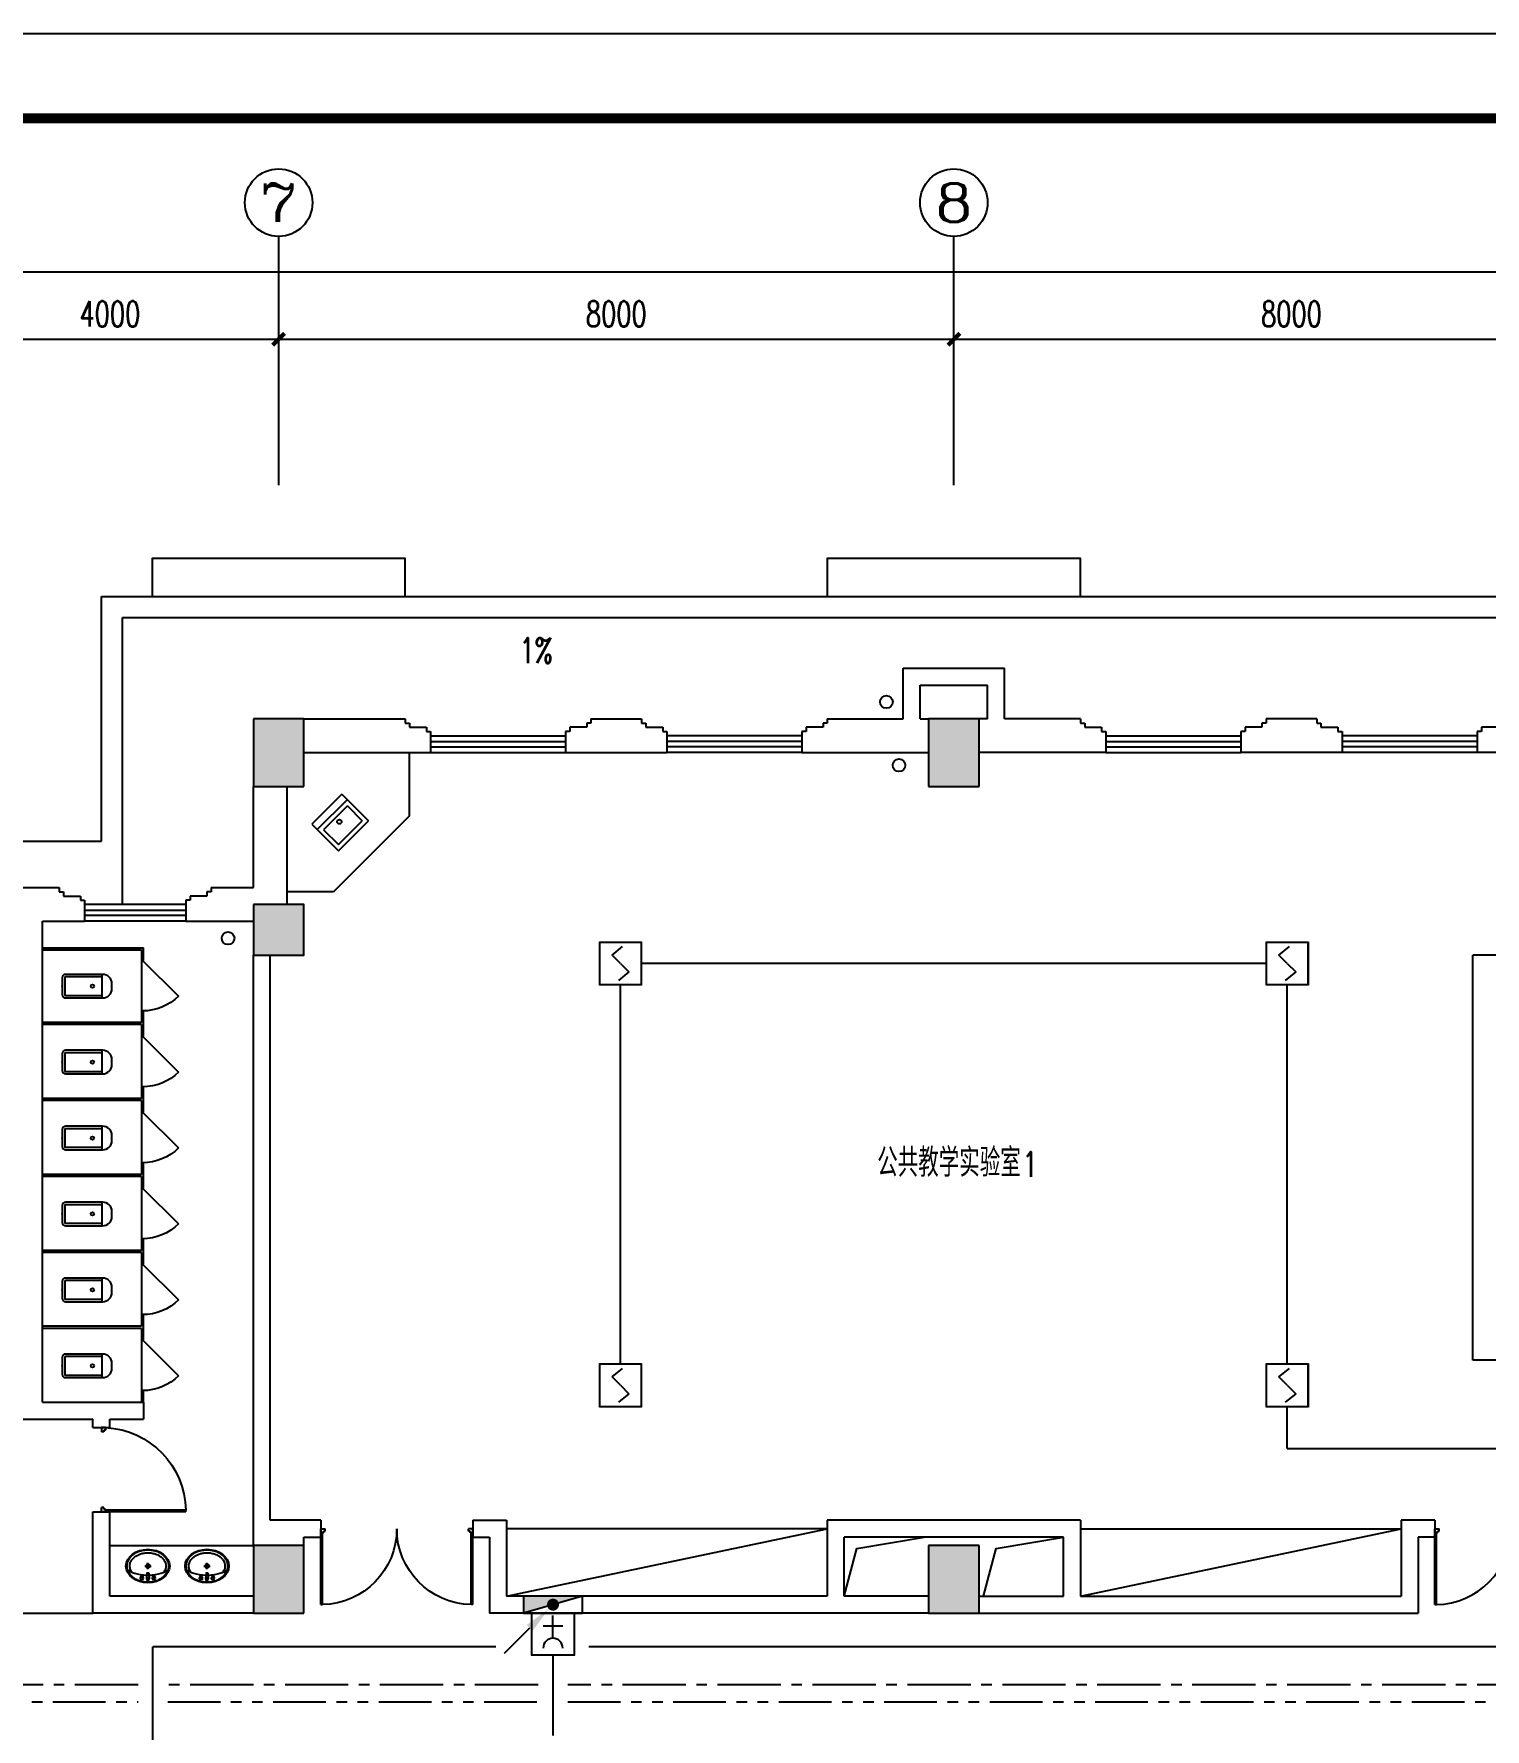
# Model space of a CAD drawing. Extents: x 190999 to 918899, y -200814 to 215286.
# Drawn here: x 217912 to 235106, y -32408 to -12314 of the extents above; entities that cross this region are included whole.
import ezdxf
from ezdxf.enums import TextEntityAlignment as Align

# ---------------------------------------------------------------- set-up
doc = ezdxf.new("R2010")
doc.units = 0
doc.header["$LTSCALE"] = 1000
doc.header["$MEASUREMENT"] = 0
doc.linetypes.add('CENTER2', pattern=[1.125, 0.75, -0.125, 0.125, -0.125])
doc.linetypes.add('PHANTOM2', pattern=[1.25, 0.625, -0.125, 0.125, -0.125, 0.125, -0.125])
doc.layers.get('Defpoints').update_dxf_attribs({"color": 1})
for name, color, linetype in [('00-EQUIP', 3, 'Continuous'), ('00-LWIRE', 4, 'Continuous'), ('00-WIRE-4', 6, 'Continuous'), ('A-卫生间', 250, 'Continuous'), ('A-墙线', 2, 'Continuous'), ('A-外包装修', 250, 'Continuous'), ('A-外窗', 145, 'Continuous'), ('A-家具', 250, 'Continuous'), ('A-门', 167, 'Continuous'), ('AXIS', 3, 'Continuous'), ('AXIS_TEXT', 7, 'Continuous'), ('COLUMN', 2, 'Continuous'), ('EQUIP_消火栓', 1, 'Continuous'), ('PUB_HATCH', 250, 'Continuous'), ('PUB_TEXT', 7, 'Continuous'), ('图框', 189, 'Continuous'), ('屋面排水', 4, 'Continuous'), ('房间名称', 7, 'Continuous'), ('洞口线', 165, 'Continuous'), ('雨水管', 151, 'Continuous'), ('雨水管口', 6, 'Continuous')]:
    doc.layers.add(name, color=color, linetype=linetype)
doc.styles.add('_TCH_AXIS', font='COMPLEX', dxfattribs={"bigfont": 'GBCBIG'})
doc.styles.add('_TCH_DIM', font='SIMPLEX', dxfattribs={"bigfont": 'GBCBIG'})
doc.styles.add('COMPLEX', font='COMPLEX')
doc.styles.add('DIM_FONT', font='SIMPLEX', dxfattribs={"width": 0.7, "bigfont": 'GBCBIG'})
doc.styles.get("Standard").update_dxf_attribs({"font": 'simhei.ttf'})
doc.styles.add('XXK', font='romans.shx', dxfattribs={"width": 0.75, "bigfont": 'hzf.shx'})
doc.styles.add('zz-1', font='arial.ttf', dxfattribs={"width": 0.8})
doc.linetypes.add('4INE', pattern='A,1,-0.15,["4",XXK,S=0.3,R=0,X=-0.1,Y=-0.1],-0.25', length=1.4)
doc.dimstyles.new('DIMN', dxfattribs={"dimtxt": 300, "dimasz": 100, "dimexe": 250, "dimexo": 300, "dimgap": 150, "dimtad": 1, "dimdec": 0, "dimzin": 0, "dimdsep": 46, "dimtxsty": 'DIM_FONT', "dimblk": 'ARCHTICK', "dimcen": 0.09, "dimclrt": 7, "dimazin": 2, "dimtfac": 1, "dimtdec": 0, "dimtix": 1, "dimtmove": 2, "dimatfit": 3, "dimfxl": 0, "dimtolj": 1, "dimtzin": 0, "dimarcsym": 0})

# ---------------------------------------------------------------- blocks, each defined once
blk = doc.blocks.new('TJAD_TK_A0')
at = {"layer": '图框'}
blk.add_line((2162, 399.3), (973, 399.3), dxfattribs=at)
at = {"layer": '图框', "const_width": 1.2}
blk.add_lwpolyline([(2152, -431.7), (2152, 389.3), (998, 389.3), (998, -431.7)], close=True, dxfattribs=at)
blk = doc.blocks.new('m1800')
at = {"layer": 'A-墙线'}
for p, q in [((-900, -100), (-900, 100)), ((900, -100), (900, 100))]:
    blk.add_line(p, q, dxfattribs=at)
at = {"layer": 'A-门'}
for p, q in [((-900, 900), (-900, 0)), ((-900, 900), (-880, 900)), ((-880, 900), (-880, 50)), ((880, 900), (880, 50)), ((900, 900), (880, 900)), ((900, 900), (900, 0)), ((-900, 50), (-870, 50)), ((-900, 0), (-850, 0)), ((-870, 50), (-870, 30)), ((-870, 30), (-850, 30)), ((-850, 30), (-850, 0)), ((850, 30), (850, 0)), ((870, 30), (850, 30)), ((900, 0), (850, 0)), ((870, 50), (870, 30)), ((900, 50), (870, 50))]:
    blk.add_line(p, q, dxfattribs=at)
for centre, start, end in [((-900, 0), 0, 88.7267), ((900, 0), 91.2733, 180)]:
    blk.add_arc(centre, 900, start, end, dxfattribs=at)
blk = doc.blocks.new('m1000')
at = {"layer": 'A-墙线'}
for p, q in [((0, 0), (0, 200)), ((1000, 0), (1000, 200))]:
    blk.add_line(p, q, dxfattribs=at)
at = {"layer": 'A-门'}
for p, q in [((0, 1100), (0, 100)), ((0, 1100), (20, 1100)), ((20, 1100), (20, 150)), ((0, 150), (30, 150)), ((0, 100), (50, 100)), ((30, 150), (30, 130)), ((30, 130), (50, 130)), ((50, 130), (50, 100)), ((950, 130), (950, 100)), ((970, 130), (950, 130)), ((1000, 100), (950, 100)), ((970, 150), (970, 130)), ((1000, 150), (970, 150)), ((1000, 150), (1000, 100))]:
    blk.add_line(p, q, dxfattribs=at)
blk.add_arc((0, 100), 1000, 2.866, 88.854, dxfattribs=at)
blk = doc.blocks.new('手盆')
at = {"layer": 'A-卫生间'}
for p, q in [((113, 12), (46, 16)), ((160, 0), (235, 0)), ((198, -37), (198, 38)), ((113, -11), (46, -16))]:
    blk.add_line(p, q, dxfattribs=at)
for centre, major_axis, ratio, start_param, end_param in [((198, 0), (0, 259), 0.763797, 3.141593, 9.424778), ((194, 0), (0, 259), 0.413212, 0.351725, 1.519021), ((106, 0), (0, 13.9), 0.9, 3.760941, 5.663837), ((194, 0), (0, 259), 0.413212, 1.620217, 2.789865)]:
    blk.add_ellipse(centre, major_axis=major_axis, ratio=ratio, start_param=start_param, end_param=end_param, dxfattribs=at)
for centre, major_axis in [((46, 0), (0, 15.8)), ((56, 71), (0, 20.6)), ((56, 71), (0, 15.6)), ((198, 0), (0, 23.4)), ((56, -71), (0, 20.6)), ((56, -71), (0, 15.6))]:
    blk.add_ellipse(centre, major_axis=major_axis, ratio=0.9, dxfattribs=at)
for points, knots in [([(198, -249), (204, -249), (211, -249), (228, -246), (239, -243), (260, -236), (270, -231), (290, -218), (299, -211), (317, -194), (325, -185), (340, -164), (347, -153), (360, -129), (365, -116), (374, -90), (378, -76), (383, -48), (385, -34), (387, -5), (387, 9), (385, 38), (383, 52), (377, 80), (373, 94), (364, 120), (358, 133), (345, 156), (338, 167), (323, 187), (314, 197), (296, 213), (287, 220), (267, 232), (257, 237), (236, 244), (225, 247), (204, 249), (193, 249), (171, 247), (161, 245), (140, 237), (129, 232), (110, 221), (100, 213), (82, 197), (74, 188), (58, 168), (51, 157), (38, 133), (32, 121), (23, 95), (19, 81), (13, 53), (11, 39), (9, 10), (9, -4), (10, -33), (12, -47), (18, -75), (21, -89), (30, -115), (36, -128), (48, -152), (55, -163), (70, -184), (78, -193), (96, -210), (105, -218), (125, -230), (135, -235), (156, -243), (167, -246), (184, -249), (191, -249), (198, -249)], [0, 0, 0, 0, 0.105369, 0.105369, 0.278747, 0.278747, 0.452125, 0.452125, 0.625504, 0.625504, 0.798882, 0.798882, 0.97226, 0.97226, 1.145639, 1.145639, 1.319017, 1.319017, 1.492395, 1.492395, 1.665774, 1.665774, 1.839152, 1.839152, 2.01253, 2.01253, 2.185909, 2.185909, 2.359287, 2.359287, 2.532665, 2.532665, 2.706044, 2.706044, 2.879422, 2.879422, 3.0528, 3.0528, 3.226179, 3.226179, 3.399557, 3.399557, 3.572935, 3.572935, 3.746313, 3.746313, 3.919692, 3.919692, 4.09307, 4.09307, 4.266448, 4.266448, 4.439827, 4.439827, 4.613205, 4.613205, 4.786583, 4.786583, 4.959962, 4.959962, 5.13334, 5.13334, 5.306718, 5.306718, 5.480097, 5.480097, 5.653475, 5.653475, 5.826853, 5.826853, 6.000232, 6.000232, 6.17361, 6.17361, 6.283185, 6.283185, 6.283185, 6.283185]), ([(119, -185), (121, -187), (123, -188), (130, -193), (135, -196), (146, -202), (152, -205), (163, -209), (169, -210), (180, -213), (186, -214), (194, -214), (196, -214), (198, -214), (204, -214), (209, -214), (222, -212), (229, -210), (241, -206), (245, -204), (254, -200), (259, -197), (269, -191), (275, -187), (286, -178), (291, -173), (300, -162), (304, -158), (314, -145), (319, -137), (327, -123), (329, -118), (334, -107), (336, -101), (341, -89), (343, -83), (346, -71), (348, -64), (351, -49), (352, -40), (354, -22), (355, -13), (355, 5), (355, 14), (354, 32), (352, 41), (349, 58), (348, 66), (343, 81), (341, 89), (335, 104), (332, 111), (326, 125), (322, 132), (314, 144), (310, 150), (301, 162), (296, 167), (287, 177), (281, 181), (272, 189), (267, 192), (256, 199), (250, 202), (238, 207), (233, 209), (223, 211), (217, 212), (205, 214), (198, 214), (186, 213), (181, 213), (171, 211), (166, 210), (151, 205), (141, 200), (128, 191), (123, 188), (119, 185)], [5.740897, 5.740897, 5.740897, 5.740897, 5.780874, 5.780874, 5.896829, 5.896829, 6.012784, 6.012784, 6.128739, 6.128739, 6.240697, 6.240697, 6.283185, 6.283185, 6.283185, 6.399826, 6.399826, 6.5409, 6.5409, 6.634, 6.634, 6.7271, 6.7271, 6.852188, 6.852188, 6.977276, 6.977276, 7.077377, 7.077377, 7.229977, 7.229977, 7.317389, 7.317389, 7.404801, 7.404801, 7.497094, 7.497094, 7.589386, 7.589386, 7.712334, 7.712334, 7.835281, 7.835281, 7.958228, 7.958228, 8.081175, 8.081175, 8.194983, 8.194983, 8.30879, 8.30879, 8.422598, 8.422598, 8.537599, 8.537599, 8.6526, 8.6526, 8.767602, 8.767602, 8.884432, 8.884432, 8.982435, 8.982435, 9.119467, 9.119467, 9.224191, 9.224191, 9.328914, 9.328914, 9.470087, 9.470087, 9.571187, 9.571187, 9.672288, 9.672288, 9.874489, 9.874489, 9.967059, 9.967059, 9.967059, 9.967059])]:
    blk.add_open_spline(points, degree=3, knots=knots, dxfattribs=at)
blk.add_point((46, 0), dxfattribs=at)
blk = doc.blocks.new('$TwtSys$00000434')
for p, q in [((-0.5, 0.5), (-0.5, -0.5)), ((-0.5, -0.5), (0.5, 0.5)), ((0.5, 0.5), (-0.5, 0.5)), ((0.5, -0.5), (0.5, 0.5)), ((-0.5, -0.5), (0.5, -0.5))]:
    blk.add_line(p, q)
blk.add_solid([(0.5, -0.5), (0.5, 0.5), (-0.5, -0.5)])
blk = doc.blocks.new('_ArchTick')
at = {"const_width": 0.5}
blk.add_lwpolyline([(-0.7, -0.7), (0.7, 0.7)], dxfattribs=at)
blk = doc.blocks.new('*D1355')
at = {"layer": 'AXIS', "color": 0, "lineweight": -2}
for p, q in [((216812, -17333), (216812, -15683)), ((220812, -17333), (220812, -15683)), ((216812, -15933), (220812, -15933))]:
    blk.add_line(p, q, dxfattribs=at)
at = {"layer": 'Defpoints', "color": 0}
for p in [(220812, -15933), (216812, -17633), (220812, -17633)]:
    blk.add_point(p, dxfattribs=at)
at = {"layer": 'AXIS', "color": 0, "lineweight": -2, "xscale": 100, "yscale": 100, "zscale": 100, "rotation": 180}
blk.add_blockref('_ArchTick', (216812, -15933), dxfattribs=at)
at = {"layer": 'AXIS', "color": 0, "lineweight": -2, "xscale": 100, "yscale": 100, "zscale": 100}
blk.add_blockref('_ArchTick', (220812, -15933), dxfattribs=at)
at = {"layer": 'AXIS', "color": 7, "insert": (218812, -15633), "char_height": 300, "attachment_point": 5, "style": 'DIM_FONT'}
blk.add_mtext('\\A1;4000', dxfattribs=at)
blk = doc.blocks.new('*D1356')
at = {"layer": 'AXIS', "color": 0, "lineweight": -2}
for p, q in [((220812, -17333), (220812, -15683)), ((228812, -17333), (228812, -15683)), ((220812, -15933), (228812, -15933))]:
    blk.add_line(p, q, dxfattribs=at)
at = {"layer": 'Defpoints', "color": 0}
for p in [(228812, -15933), (220812, -17633), (228812, -17633)]:
    blk.add_point(p, dxfattribs=at)
at = {"layer": 'AXIS', "color": 0, "lineweight": -2, "xscale": 100, "yscale": 100, "zscale": 100, "rotation": 180}
blk.add_blockref('_ArchTick', (220812, -15933), dxfattribs=at)
at = {"layer": 'AXIS', "color": 0, "lineweight": -2, "xscale": 100, "yscale": 100, "zscale": 100}
blk.add_blockref('_ArchTick', (228812, -15933), dxfattribs=at)
at = {"layer": 'AXIS', "color": 7, "insert": (224812, -15633), "char_height": 300, "attachment_point": 5, "style": 'DIM_FONT'}
blk.add_mtext('\\A1;8000', dxfattribs=at)
blk = doc.blocks.new('*D1357')
at = {"layer": 'AXIS', "color": 0, "lineweight": -2}
for p, q in [((228812, -17333), (228812, -15683)), ((236812, -17333), (236812, -15683)), ((228812, -15933), (236812, -15933))]:
    blk.add_line(p, q, dxfattribs=at)
at = {"layer": 'Defpoints', "color": 0}
for p in [(236812, -15933), (228812, -17633), (236812, -17633)]:
    blk.add_point(p, dxfattribs=at)
at = {"layer": 'AXIS', "color": 0, "lineweight": -2, "xscale": 100, "yscale": 100, "zscale": 100, "rotation": 180}
blk.add_blockref('_ArchTick', (228812, -15933), dxfattribs=at)
at = {"layer": 'AXIS', "color": 0, "lineweight": -2, "xscale": 100, "yscale": 100, "zscale": 100}
blk.add_blockref('_ArchTick', (236812, -15933), dxfattribs=at)
at = {"layer": 'AXIS', "color": 7, "insert": (232812, -15633), "char_height": 300, "attachment_point": 5, "style": 'DIM_FONT'}
blk.add_mtext('\\A1;8000', dxfattribs=at)
blk = doc.blocks.new('*D1365')
at = {"layer": 'AXIS', "color": 0, "lineweight": -2}
for p, q in [((210512, -17333), (210512, -14883)), ((283812, -17333), (283812, -14883)), ((210512, -15133), (283812, -15133))]:
    blk.add_line(p, q, dxfattribs=at)
at = {"layer": 'Defpoints', "color": 0}
for p in [(283812, -15133), (210512, -17633), (283812, -17633)]:
    blk.add_point(p, dxfattribs=at)
at = {"layer": 'AXIS', "color": 0, "lineweight": -2, "xscale": 100, "yscale": 100, "zscale": 100, "rotation": 180}
blk.add_blockref('_ArchTick', (210512, -15133), dxfattribs=at)
at = {"layer": 'AXIS', "color": 0, "lineweight": -2, "xscale": 100, "yscale": 100, "zscale": 100}
blk.add_blockref('_ArchTick', (283812, -15133), dxfattribs=at)
at = {"layer": 'AXIS', "color": 7, "insert": (247162, -14833), "char_height": 300, "attachment_point": 5, "style": 'DIM_FONT'}
blk.add_mtext('\\A1;73300', dxfattribs=at)
blk = doc.blocks.new('_FZH')
blk.add_lwpolyline([(-0.5, -0.5), (0.5, -0.5), (0.5, 0.5), (-0.5, 0.5)], close=True)
at = {"layer": 'PUB_HATCH'}
blk.add_solid([(-0.5, -0.5), (0.5, -0.5), (-0.5, 0.5), (0.5, 0.5)], dxfattribs=at)
blk = doc.blocks.new('_AXISO')
blk.add_circle((0, 0), 0.5)
at = {"layer": 'AXIS_TEXT', "style": 'COMPLEX', "width": 1.041667}
blk.add_attdef('A', text='', height=0.56, dxfattribs=at).set_placement((-0.25, -0.28), (0.25, -0.28), align=Align.FIT)
blk = doc.blocks.new('$plan$00001609')
at = {"linetype": 'Continuous'}
for p, q in [((0, -251), (0, 251)), ((0, 251), (450, 251)), ((93, -251), (93, 251)), ((450, 251), (450, -251)), ((146, -199), (146, 199)), ((146, 199), (397, 199)), ((397, 199), (397, -199)), ((146, -199), (397, -199)), ((0, -251), (450, -251))]:
    blk.add_line(p, q, dxfattribs=at)
blk.add_line((238, 2), (238, 0))
blk.add_arc((212, 0), 26, 4.716, 0, dxfattribs=at)
at = {"style": 'zz-1'}
for tag in ['YSIZE', 'XSIZE']:
    blk.add_attdef(tag, (0, 0), '', height=0.5, dxfattribs=at)
blk = doc.blocks.new('$lvtry$00000200')
for p, q in [((-140, -40, 0), (-140, -480, 0)), ((-110, -40, 0), (-110, -470, 0)), ((100, 0, 0), (-100, 0, 0)), ((100, -30, 0), (-100, -30, 0)), ((110, -470, 0), (110, -40, 0)), ((140, -480, 0), (140, -40, 0)), ((140, -470, 0), (-140, -470, 0)), ((-30, -590, 0), (30, -590, 0))]:
    blk.add_line(p, q)
blk.add_circle((0, -359, 0), 20)
for centre, radius, start, end in [((-100, -40, 0), 40, 90, 180), ((-100, -40, 0), 10, 90, 180), ((100, -40, 0), 40, 0, 90), ((100, -40, 0), 10, 0, 90), ((-30, -480, 0), 110, 180, 270), ((30, -480, 0), 110, 270, 0)]:
    blk.add_arc(centre, radius, start, end)
blk.add_point((0, 0))
blk = doc.blocks.new('$DorLib2D$00000114')
at = {"color": 0}
blk.add_line((0.5, 0), (-0.207, 0.707), dxfattribs=at)
blk.add_arc((0.5, 0), 1, 135, 180, dxfattribs=at)
blk = doc.blocks.new('_LINKPT1')
at = {"color": 0}
blk.add_line((0, 0), (0, 0), dxfattribs=at)
blk = doc.blocks.new('J62IR8YJ')
for p, q in [((-0.5, 1), (0.5, 1)), ((-0.5, 0), (-0.5, 1)), ((0.5, 1), (0.5, 0)), ((0, 0.598), (0, 0.06)), ((0.5, 0), (-0.5, 0)), ((-0.231, 0.312), (0.231, 0.312))]:
    blk.add_line(p, q)
at = {"const_width": 0.04, "flags": 128}
blk.add_lwpolyline([(-0.5, 0), (-0.5, 1), (0.5, 1), (0.5, 0)], close=True, dxfattribs=at)
blk.add_arc((0, 0.829), 0.231, 180, 0)
at = {"xscale": 0.002, "yscale": 0.00200000000000955, "zscale": 0.002}
for p in [(0, 1), (-0.5, 0.5), (0.5, 0.5), (0, 0)]:
    blk.add_blockref('_LINKPT1', p, dxfattribs=at)
at = {"flags": 9}
blk.add_attdef('A', (0, 0), '', height=0.00002, dxfattribs=at)
blk = doc.blocks.new('3S1KCGW2')
for p, q in [((0.5, 0.5), (-0.5, 0.5)), ((-0.5, 0.5), (-0.5, -0.5)), ((0.5, -0.5), (0.5, 0.5)), ((-0.2, 0.2), (0.05, 0.4)), ((0, 0), (-0.2, 0.2)), ((0, 0), (0.2, -0.2)), ((0.2, -0.2), (-0.05, -0.4)), ((-0.5, -0.5), (0.5, -0.5))]:
    blk.add_line(p, q)
at = {"const_width": 0.04, "flags": 128}
blk.add_lwpolyline([(-0.5, -0.5), (-0.5, 0.5), (0.5, 0.5), (0.5, -0.5)], close=True, dxfattribs=at)
at = {"xscale": 0.002, "yscale": 0.002, "zscale": 0.002}
for p in [(0, 0.5), (-0.5, 0), (0.5, 0), (0, -0.5)]:
    blk.add_blockref('_LINKPT1', p, dxfattribs=at)
at = {"flags": 9}
blk.add_attdef('A', (0, 0), '', height=0.00002, dxfattribs=at)
blk = doc.blocks.new('_WRLD10L')
for p, q in [((1.15, 1.15), (0.55, 0.55)), ((0.104, 0.104), (0.104, 0.104)), ((-0.104, -0.104), (-0.104, -0.104))]:
    blk.add_line(p, q)
at = {"const_width": 0.142}
blk.add_lwpolyline([(-0.071, 0, 1), (0.071, 0, 1)], format="xyb", close=True, dxfattribs=at)
blk.add_solid([(0.62, 0.48), (0.48, 0.62), (0.1, 0.1)])
at = {"width": 0.8, "flags": 9}
blk.add_attdef('A', (0, 0), '', height=0.00002, dxfattribs=at)

msp = doc.modelspace()

# ---------------------------------------------------------------- hatches: boundary and pattern name
at = {"layer": 'PUB_HATCH'}
for points in [[(221111.6, -20432.6), (220511.6, -20432.6), (220511.6, -21232.6), (221111.6, -21232.6)], [(229111.6, -20432.6), (228511.6, -20432.6), (228511.6, -21232.6), (229111.6, -21232.6)], [(221111.6, -30232.6), (220511.6, -30232.6), (220511.6, -31032.6), (221111.6, -31032.6)], [(229111.6, -30232.6), (228511.6, -30232.6), (228511.6, -31032.6), (229111.6, -31032.6)]]:
    msp.add_hatch(color=256, dxfattribs=at).paths.add_polyline_path(points)

# ---------------------------------------------------------------- linework, layer by layer
at = {"layer": '00-WIRE-4'}
for p, q in [((232511.6, -23332.6), (225111.6, -23332.6)), ((224861.6, -28082.6), (224861.6, -23582.6)), ((232761.6, -28082.6), (232761.6, -23582.6)), ((232761.6, -29081.4), (232761.6, -28582.6)), ((232761.6, -29081.4), (240561.6, -29081.4)), ((224061.6, -31532.6), (224061.6, -32482.6))]:
    msp.add_line(p, q, dxfattribs=at)
at = {"layer": '00-WIRE-4', "linetype": '4INE'}
for p, q in [((223386.6, -31432.6), (219321.6, -31432.6)), ((219321.6, -37032.6), (219321.6, -31432.6)), ((238271.6, -31432.6), (224486.6, -31432.6))]:
    msp.add_line(p, q, dxfattribs=at)
at = {"layer": '00-WIRE-4', "linetype": 'CENTER2'}
for p, q in [((219146.6, -31882.6), (215636.6, -31882.6)), ((223886.6, -31882.6), (219496.6, -31882.6)), ((241386.3, -31882.6), (224236.6, -31882.6))]:
    msp.add_line(p, q, dxfattribs=at)
at = {"layer": '00-WIRE-4', "linetype": 'PHANTOM2'}
for p, q in [((215636.6, -32082.6), (219146.6, -32082.6)), ((219496.6, -32082.6), (223886.6, -32082.6)), ((224236.6, -32082.6), (241386.3, -32082.6))]:
    msp.add_line(p, q, dxfattribs=at)
at = {"layer": 'A-卫生间'}
for p, q in [((218011.6, -23145.1), (219211.6, -23145.1)), ((218011.6, -23145.1), (218011.6, -23170.1)), ((218011.6, -23170.1), (219186.6, -23170.1)), ((219186.6, -23170.1), (219186.6, -23295.1)), ((219186.6, -23295.1), (219211.6, -23295.1)), ((219211.6, -23295.1), (219211.6, -23145.1)), ((219211.6, -23895.1), (219186.6, -23895.1)), ((219186.6, -23895.1), (219186.6, -24032.6)), ((219211.6, -24032.6), (219211.6, -23895.1)), ((219186.6, -24032.6), (218011.6, -24032.6)), ((218011.6, -24057.6), (218011.6, -24032.6)), ((219186.6, -24057.6), (218011.6, -24057.6)), ((219186.6, -24057.6), (219186.6, -24195.1)), ((219211.6, -24195.1), (219211.6, -24032.6)), ((219186.6, -24195.1), (219211.6, -24195.1)), ((219211.6, -24795.1), (219186.6, -24795.1)), ((219186.6, -24795.1), (219186.6, -24932.6)), ((219211.6, -24932.6), (219211.6, -24795.1)), ((219186.6, -24932.6), (218011.6, -24932.6)), ((218011.6, -24957.6), (218011.6, -24932.6)), ((219186.6, -24957.6), (218011.6, -24957.6)), ((219186.6, -24957.6), (219186.6, -25095.1)), ((219186.6, -25095.1), (219211.6, -25095.1)), ((219211.6, -25095.1), (219211.6, -24932.6)), ((219211.6, -25695.1), (219186.6, -25695.1)), ((219186.6, -25695.1), (219186.6, -25832.6)), ((219211.6, -25832.6), (219211.6, -25695.1)), ((219186.6, -25832.6), (218011.6, -25832.6)), ((218011.6, -25857.6), (218011.6, -25832.6)), ((219186.6, -25857.6), (218011.6, -25857.6)), ((219186.6, -25857.6), (219186.6, -25995.1)), ((219211.6, -25995.1), (219211.6, -25832.6)), ((219186.6, -25995.1), (219211.6, -25995.1)), ((219211.6, -26595.1), (219186.6, -26595.1)), ((219186.6, -26595.1), (219186.6, -26732.6)), ((219211.6, -26732.6), (219211.6, -26595.1)), ((219186.6, -26732.6), (218011.6, -26732.6)), ((218011.6, -26757.6), (218011.6, -26732.6)), ((219186.6, -26757.6), (218011.6, -26757.6)), ((219186.6, -26757.6), (219186.6, -26895.1)), ((219186.6, -26895.1), (219211.6, -26895.1)), ((219211.6, -26895.1), (219211.6, -26732.6)), ((219211.6, -27495.1), (219186.6, -27495.1)), ((219186.6, -27495.1), (219186.6, -27632.6)), ((219211.6, -27632.6), (219211.6, -27495.1)), ((219186.6, -27632.6), (218011.6, -27632.6)), ((218011.6, -27657.6), (218011.6, -27632.6)), ((219186.6, -27657.6), (218011.6, -27657.6)), ((219186.6, -27657.6), (219186.6, -27795.1)), ((219211.6, -27795.1), (219211.6, -27632.6)), ((219186.6, -27795.1), (219211.6, -27795.1)), ((219211.6, -28395.1), (219186.6, -28395.1)), ((219186.6, -28395.1), (219186.6, -28532.6)), ((219186.6, -28532.6), (219211.6, -28532.6)), ((219211.6, -28532.6), (219211.6, -28395.1)), ((218811.6, -30232.6), (220511.6, -30232.6)), ((217111.6, -31032.6), (218611.6, -31032.6))]:
    msp.add_line(p, q, dxfattribs=at)
at = {"layer": 'A-墙线'}
for p, q in [((228211.6, -19832.6), (229411.6, -19832.6)), ((228211.6, -20432.6), (228211.6, -19832.6)), ((229411.6, -20432.6), (229411.6, -19832.6)), ((228411.6, -20032.6), (229211.6, -20032.6)), ((228411.6, -20432.6), (228411.6, -20032.6)), ((229211.6, -20432.6), (229211.6, -20032.6)), ((221111.6, -20432.6), (222311.6, -20432.6)), ((222311.6, -20432.6), (222311.6, -20482.6)), ((222311.6, -20482.6), (222361.6, -20482.6)), ((222361.6, -20482.6), (222361.6, -20532.6)), ((224461.6, -20482.6), (224461.6, -20532.6)), ((224511.6, -20482.6), (224461.6, -20482.6)), ((224511.6, -20432.6), (225111.6, -20432.6)), ((224511.6, -20432.6), (224511.6, -20482.6)), ((225111.6, -20432.6), (225111.6, -20482.6)), ((225111.6, -20482.6), (225161.6, -20482.6)), ((225161.6, -20482.6), (225161.6, -20532.6)), ((227261.6, -20482.6), (227261.6, -20532.6)), ((227311.6, -20482.6), (227261.6, -20482.6)), ((227311.6, -20432.6), (228211.6, -20432.6)), ((227311.6, -20432.6), (227311.6, -20482.6)), ((228411.6, -20432.6), (228511.6, -20432.6)), ((229211.6, -20432.6), (229111.6, -20432.6)), ((230311.6, -20432.6), (229411.6, -20432.6)), ((230311.6, -20432.6), (230311.6, -20482.6)), ((230311.6, -20482.6), (230361.6, -20482.6)), ((230361.6, -20482.6), (230361.6, -20532.6)), ((232461.6, -20482.6), (232461.6, -20532.6)), ((232511.6, -20482.6), (232461.6, -20482.6)), ((233111.6, -20432.6), (232511.6, -20432.6)), ((232511.6, -20432.6), (232511.6, -20482.6)), ((233111.6, -20432.6), (233111.6, -20482.6)), ((233111.6, -20482.6), (233161.6, -20482.6)), ((233161.6, -20482.6), (233161.6, -20532.6)), ((222361.6, -20532.6), (222561.6, -20532.6)), ((222561.6, -20532.6), (222561.6, -20582.6)), ((222561.6, -20582.6), (222611.6, -20582.6)), ((222611.6, -20582.6), (222611.6, -20832.6)), ((224261.6, -20582.6), (224211.6, -20582.6)), ((224211.6, -20582.6), (224211.6, -20832.6)), ((224261.6, -20532.6), (224261.6, -20582.6)), ((224461.6, -20532.6), (224261.6, -20532.6)), ((225161.6, -20532.6), (225361.6, -20532.6)), ((225361.6, -20532.6), (225361.6, -20582.6)), ((225361.6, -20582.6), (225411.6, -20582.6)), ((225411.6, -20582.6), (225411.6, -20832.6)), ((227061.6, -20582.6), (227011.6, -20582.6)), ((227011.6, -20582.6), (227011.6, -20832.6)), ((227061.6, -20532.6), (227061.6, -20582.6)), ((227261.6, -20532.6), (227061.6, -20532.6)), ((230361.6, -20532.6), (230561.6, -20532.6)), ((230561.6, -20532.6), (230561.6, -20582.6)), ((230561.6, -20582.6), (230611.6, -20582.6)), ((230611.6, -20582.6), (230611.6, -20832.6)), ((232261.6, -20582.6), (232211.6, -20582.6)), ((232211.6, -20582.6), (232211.6, -20832.6)), ((232261.6, -20532.6), (232261.6, -20582.6)), ((232461.6, -20532.6), (232261.6, -20532.6)), ((233161.6, -20532.6), (233361.6, -20532.6)), ((233361.6, -20532.6), (233361.6, -20582.6)), ((233361.6, -20582.6), (233411.6, -20582.6)), ((233411.6, -20582.6), (233411.6, -20832.6)), ((235061.6, -20582.6), (235011.6, -20582.6)), ((235011.6, -20582.6), (235011.6, -20832.6)), ((235061.6, -20532.6), (235061.6, -20582.6)), ((235261.6, -20532.6), (235061.6, -20532.6)), ((221111.6, -20832.6), (222611.6, -20832.6)), ((224211.6, -20832.6), (225411.6, -20832.6)), ((227011.6, -20832.6), (228511.6, -20832.6)), ((230611.6, -20832.6), (229111.6, -20832.6)), ((233411.6, -20832.6), (232211.6, -20832.6)), ((236511.6, -20832.6), (235011.6, -20832.6)), ((220511.6, -22432.6), (220511.6, -21232.6)), ((220911.6, -22632.6), (220911.6, -21232.6)), ((217611.6, -22432.6), (218211.6, -22432.6)), ((218211.6, -22432.6), (218211.6, -22482.6)), ((218211.6, -22482.6), (218261.6, -22482.6)), ((218261.6, -22482.6), (218261.6, -22532.6)), ((219961.6, -22482.6), (219961.6, -22532.6)), ((220011.6, -22482.6), (219961.6, -22482.6)), ((220011.6, -22432.6), (220011.6, -22482.6)), ((220011.6, -22432.6), (220511.6, -22432.6)), ((218261.6, -22532.6), (218461.6, -22532.6)), ((218461.6, -22532.6), (218461.6, -22582.6)), ((218461.6, -22582.6), (218511.6, -22582.6)), ((218511.6, -22582.6), (218511.6, -22832.6)), ((219761.6, -22582.6), (219711.6, -22582.6)), ((219711.6, -22582.6), (219711.6, -22832.6)), ((219761.6, -22532.6), (219761.6, -22582.6)), ((219961.6, -22532.6), (219761.6, -22532.6)), ((218011.6, -28532.6), (218011.6, -22832.6)), ((218011.6, -22832.6), (218511.6, -22832.6)), ((219711.6, -22832.6), (220511.6, -22832.6)), ((220511.6, -30232.6), (220511.6, -23232.6)), ((220711.6, -29932.6), (220711.6, -23232.6)), ((218011.6, -28532.6), (219211.6, -28532.6)), ((219211.6, -28532.6), (219211.6, -28732.6)), ((217111.6, -28732.6), (218611.6, -28732.6)), ((218611.6, -28832.6), (218611.6, -28732.6)), ((218811.6, -28832.6), (218811.6, -28732.6)), ((218811.6, -28732.6), (219211.6, -28732.6)), ((218611.6, -31032.6), (218611.6, -29832.6)), ((218811.6, -30832.6), (218811.6, -29832.6)), ((221311.6, -29932.6), (220711.6, -29932.6)), ((223111.6, -29932.6), (223511.6, -29932.6)), ((223511.6, -29932.6), (223511.6, -30832.6)), ((230311.6, -29932.6), (227311.6, -29932.6)), ((227311.6, -29932.6), (227311.6, -30832.6)), ((230311.6, -29932.6), (230311.6, -30832.6)), ((234511.6, -29932.6), (234111.6, -29932.6)), ((234111.6, -29932.6), (234111.6, -30832.6)), ((221111.6, -30132.6), (221311.6, -30132.6)), ((221111.6, -30232.6), (221111.6, -30132.6)), ((223111.6, -30132.6), (223311.6, -30132.6)), ((223311.6, -30132.6), (223311.6, -31032.6)), ((230111.6, -30132.6), (227511.6, -30132.6)), ((227511.6, -30832.6), (227511.6, -30132.6)), ((230111.6, -30832.6), (230111.6, -30132.6)), ((234511.6, -30132.6), (234311.6, -30132.6)), ((234311.6, -30132.6), (234311.6, -31032.6)), ((220511.6, -30832.6), (218811.6, -30832.6)), ((227311.6, -30832.6), (223511.6, -30832.6)), ((228511.6, -30832.6), (227511.6, -30832.6)), ((229111.6, -30832.6), (230111.6, -30832.6)), ((230311.6, -30832.6), (234111.6, -30832.6)), ((220511.6, -31032.6), (218611.6, -31032.6)), ((228511.6, -31032.6), (223311.6, -31032.6)), ((229111.6, -31032.6), (234311.6, -31032.6))]:
    msp.add_line(p, q, dxfattribs=at)
at = {"layer": 'A-外包装修'}
for p, q in [((218711.6, -18982.5), (283361.6, -18982.5)), ((218711.6, -21882.6), (218711.6, -18982.5)), ((218961.6, -19232.5), (283111.6, -19232.5)), ((218961.6, -22632.6), (218961.6, -19232.5)), ((209961.6, -21882.6), (218711.6, -21882.6)), ((217512.8, -21882.6), (218711.6, -21882.6))]:
    msp.add_line(p, q, dxfattribs=at)
for points in [[(222312, -18982.5), (222312, -18532.3), (219311.3, -18532.3), (219311.3, -18982.5)], [(230312, -18982.5), (230312, -18532.3), (227311.3, -18532.3), (227311.3, -18982.5)]]:
    msp.add_lwpolyline(points, dxfattribs=at)
at = {"layer": 'A-外窗'}
for p, q in [((222611.6, -20632.6), (224211.6, -20632.6)), ((227011.6, -20632.6), (225411.6, -20632.6)), ((230611.6, -20632.6), (232211.6, -20632.6)), ((235011.6, -20632.6), (233411.6, -20632.6)), ((222611.6, -20702.6), (224211.6, -20702.6)), ((222611.6, -20762.6), (224211.6, -20762.6)), ((222611.6, -20832.6), (224211.6, -20832.6)), ((227011.6, -20702.6), (225411.6, -20702.6)), ((227011.6, -20762.6), (225411.6, -20762.6)), ((227011.6, -20832.6), (225411.6, -20832.6)), ((230611.6, -20702.6), (232211.6, -20702.6)), ((230611.6, -20762.6), (232211.6, -20762.6)), ((230611.6, -20832.6), (232211.6, -20832.6)), ((235011.6, -20702.6), (233411.6, -20702.6)), ((235011.6, -20762.6), (233411.6, -20762.6)), ((235011.6, -20832.6), (233411.6, -20832.6)), ((219711.6, -22632.6), (218511.6, -22632.6)), ((219711.6, -22702.6), (218511.6, -22702.6)), ((219711.6, -22762.6), (218511.6, -22762.6)), ((219711.6, -22832.6), (218511.6, -22832.6))]:
    msp.add_line(p, q, dxfattribs=at)
at = {"layer": 'A-家具'}
for p, q in [((222361.6, -21582.6), (222361.6, -20832.6)), ((222361.6, -21582.6), (221461.6, -22482.6)), ((221461.6, -22482.6), (220911.6, -22482.6)), ((234961.6, -28032.6), (234961.6, -23232.6)), ((236711.6, -23232.6), (234961.6, -23232.6)), ((236711.6, -28032.6), (234961.6, -28032.6)), ((227311.6, -30032.6), (223511.6, -30032.6)), ((223511.6, -30832.6), (227311.6, -30032.6)), ((230311.6, -30032.6), (234111.6, -30032.6)), ((230311.6, -30832.6), (234111.6, -30032.6))]:
    msp.add_line(p, q, dxfattribs=at)
at = {"layer": 'A-门'}
for p, q in [((219186.6, -23295.1), (219186.6, -23895.1)), ((219186.6, -24195.1), (219186.6, -24795.1)), ((219186.6, -25095.1), (219186.6, -25695.1)), ((219186.6, -25995.1), (219186.6, -26595.1)), ((219186.6, -26895.1), (219186.6, -27495.1)), ((219186.6, -27795.1), (219186.6, -28395.1))]:
    msp.add_line(p, q, dxfattribs=at)
at = {"layer": 'AXIS'}
for p, q in [((220811.6, -17662.6), (220811.6, -14713.5)), ((228811.6, -17662.6), (228811.6, -14713.5))]:
    msp.add_line(p, q, dxfattribs=at)
at = {"layer": 'COLUMN'}
for p, q in [((221111.6, -20432.6), (220511.6, -20432.6)), ((220511.6, -20432.6), (220511.6, -21232.6)), ((221111.6, -21232.6), (221111.6, -20432.6)), ((229111.6, -20432.6), (228511.6, -20432.6)), ((228511.6, -20432.6), (228511.6, -21232.6)), ((229111.6, -21232.6), (229111.6, -20432.6)), ((220511.6, -21232.6), (221111.6, -21232.6)), ((228511.6, -21232.6), (229111.6, -21232.6)), ((221111.6, -30232.6), (220511.6, -30232.6)), ((220511.6, -30232.6), (220511.6, -31032.6)), ((221111.6, -31032.6), (221111.6, -30232.6)), ((229111.6, -30232.6), (228511.6, -30232.6)), ((228511.6, -30232.6), (228511.6, -31032.6)), ((229111.6, -31032.6), (229111.6, -30232.6)), ((220511.6, -31032.6), (221111.6, -31032.6)), ((228511.6, -31032.6), (229111.6, -31032.6))]:
    msp.add_line(p, q, dxfattribs=at)
at = {"layer": '屋面排水'}
for points in [[(224215, -19622.5, 0, 0, 0), (225607.3, -19622.5, 80, 0, 0), (225907.3, -19622.5, 0, 0, 0)], [(234886.4, -19622.5, 0, 0, 0), (233494, -19622.5, 80, 0, 0), (233194, -19622.5, 0, 0, 0)]]:
    msp.add_lwpolyline(points, format="xyseb", dxfattribs=at)
at = {"layer": '洞口线', "ltscale": 2}
for points in [[(227511.6, -30832.6), (227661.6, -30266), (228461.6, -30132.6)], [(229161.6, -30832.6), (229311.6, -30266), (230111.6, -30132.6)]]:
    msp.add_lwpolyline(points, dxfattribs=at)
at = {"layer": '雨水管'}
for centre in [(228161.6, -20982.6), (220211.6, -23032.6)]:
    msp.add_circle(centre, 75, dxfattribs=at)
at = {"layer": '雨水管口'}
msp.add_circle((228011.6, -20232.6), 75, dxfattribs=at)

# ---------------------------------------------------------------- block references
at = {"xscale": -1, "rotation": 270}
for p in [(219261.6, -30672.6), (219961.6, -30672.6)]:
    msp.add_blockref('手盆', p, dxfattribs=at)
at = {"layer": '00-EQUIP', "xscale": 500, "yscale": 500, "zscale": 500}
for p in [(224861.6, -23332.6), (232761.6, -23332.6), (224861.6, -28332.6), (232761.6, -28332.6)]:
    msp.add_blockref('3S1KCGW2', p, dxfattribs=at)
at = {"layer": '00-EQUIP', "xscale": 500, "yscale": 500, "zscale": 500, "rotation": 180}
msp.add_blockref('J62IR8YJ', (224061.6, -31032.6), dxfattribs=at)
at = {"layer": '00-LWIRE', "xscale": 500, "yscale": 500, "zscale": 500, "rotation": 180}
msp.add_blockref('_WRLD10L', (224061.6, -30932.6), dxfattribs=at)
at = {"layer": 'A-卫生间', "rotation": 89.99999999893537}
for p in [(218246, -23601.4, 0), (218246, -24501.4, 0), (218246, -25401.4, 0), (218246, -26301.4, 0), (218246, -27201.4, 0), (218246, -28101.4, 0)]:
    msp.add_blockref('$lvtry$00000200', p, dxfattribs=at)
at = {"layer": 'A-家具', "yscale": -1, "rotation": 315}
msp.add_blockref('$plan$00001609', (221381.3, -21502.3), dxfattribs=at)
at = {"layer": 'A-门', "xscale": -600, "yscale": 600, "zscale": 25, "rotation": 270}
for p in [(219199.1, -23595.1), (219199.1, -24495.1), (219199.1, -25395.1), (219199.1, -26295.1), (219199.1, -27195.1), (219199.1, -28095.1)]:
    msp.add_blockref('$DorLib2D$00000114', p, dxfattribs=at)
at = {"layer": 'A-门', "xscale": -1}
for name, p, rotation in [('m1000', (218611.6, -29832.6), 270), ('m1800', (222211.6, -30032.6), 180)]:
    msp.add_blockref(name, p, dxfattribs=dict(at, rotation=rotation))
at = {"layer": 'A-门', "rotation": 180}
msp.add_blockref('m1800', (235411.6, -30032.6), dxfattribs=at)
at = {"layer": 'AXIS'}
ref = msp.add_blockref('_AXISO', (220811.6, -14313.5), dxfattribs=dict(at, xscale=800, yscale=800, zscale=800))
ref.add_attrib('A', '7', dxfattribs={"layer": 'AXIS_TEXT', "height": 452.5, "style": '_TCH_AXIS', "width": 1.5}).set_placement((220585.4, -14539.8), (221037.9, -14539.8), align=Align.FIT)
ref = msp.add_blockref('_AXISO', (228811.6, -14313.5), dxfattribs=dict(at, xscale=800, yscale=800, zscale=800))
ref.add_attrib('A', '8', dxfattribs={"layer": 'AXIS_TEXT', "height": 452.5, "style": '_TCH_AXIS', "width": 1.5}).set_placement((228585.4, -14539.8), (229037.9, -14539.8), align=Align.FIT)
at = {"layer": 'COLUMN', "xscale": 600, "yscale": 600, "zscale": 600, "rotation": 270}
msp.add_blockref('_FZH', (220811.6, -22932.6), dxfattribs=at)
at = {"layer": 'EQUIP_消火栓', "xscale": 700, "yscale": 200, "zscale": 700, "rotation": 180}
msp.add_blockref('$TwtSys$00000434', (224061.6, -30932.6), dxfattribs=at)
at = {"layer": '图框', "xscale": 100, "yscale": 100, "zscale": 100}
msp.add_blockref('TJAD_TK_A0', (93698.6, -52243.2), dxfattribs=at)

# ---------------------------------------------------------------- texts
at = {"layer": 'PUB_TEXT', "style": '_TCH_DIM', "width": 0.705882}
msp.add_text('1%', height=297.5, dxfattribs=at).set_placement((223665.2, -19771.2))
at = {"layer": '房间名称', "style": '_TCH_DIM'}
msp.add_text('公共教学实验室', height=337.59, dxfattribs=at).set_placement((227903.6, -25861.1))
at = {"layer": '房间名称', "style": '_TCH_DIM', "width": 0.705882}
msp.add_text('1', height=297.5, dxfattribs=at).set_placement((229623.8, -25861.1))

# ---------------------------------------------------------------- dimensions: what is measured, and where the dimension line sits
at = {"layer": 'AXIS'}
for p1, p2, distance, picture, middle in [((210511.6, -17632.6), (283811.6, -17632.6), 2500, '*D1365', (247161.6, -14832.6)), ((216811.6, -17632.6), (220811.6, -17632.6), 1700, '*D1355', (218811.6, -15632.6)), ((220811.6, -17632.6), (228811.6, -17632.6), 1700, '*D1356', (224811.6, -15632.6)), ((228811.6, -17632.6), (236811.6, -17632.6), 1700, '*D1357', (232811.6, -15632.6))]:
    dim = msp.add_aligned_dim(p1=p1, p2=p2, distance=distance, dimstyle='DIMN', dxfattribs=at)
    dim.commit()
    dim.dimension.update_dxf_attribs({"geometry": picture, "text_midpoint": middle})

doc.saveas('drawing.dxf')
